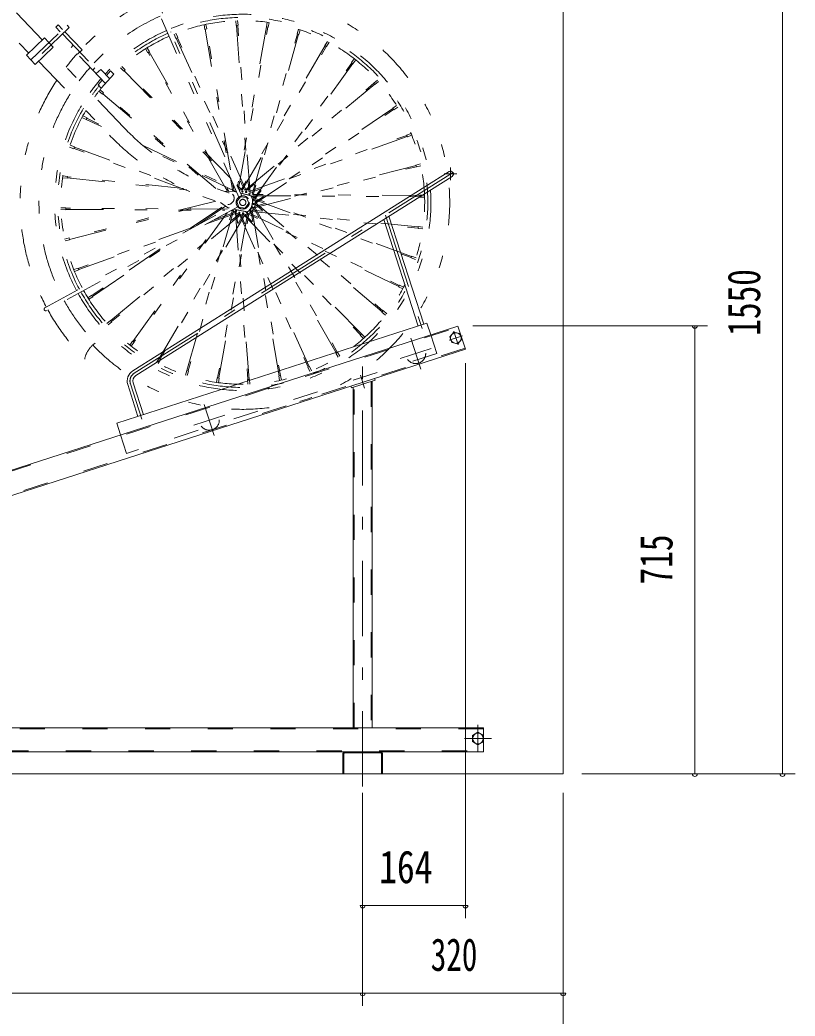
# Model space of a CAD drawing. Units: millimetres, scale not verified. Extents: x -5940 to 5940, y -4200 to 4200.
# Drawn here: x -665 to 572, y -2699 to -1110 of the extents above; entities that cross this region are included whole.
import ezdxf
from ezdxf.enums import TextEntityAlignment as Align

# ---------------------------------------------------------------- set-up
doc = ezdxf.new("R2010")
doc.units = ezdxf.units.MM
doc.header["$LTSCALE"] = 10
for name, pattern in [('USER2', [10, 4, -6]), ('USER3', [24, 12, -5, 2, -5]), ('USER4', [25, 6, -5, 2, -5, 2, -5])]:
    doc.linetypes.add(name, pattern=pattern)
for name, color, linetype, lineweight in [('0-2_2-0BOLD', 7, 'Continuous', 18), ('0-3_2-1HIDDEN', 3, 'USER2', 18), ('0-4_2-2CENTER', 3, 'USER3', 18), ('0-6_2-5DIM', 3, 'Continuous', 18), ('0-7_2-6HATCH', 2, 'USER4', 18)]:
    doc.layers.add(name, color=color, linetype=linetype, lineweight=lineweight)
doc.styles.add('ＭＳ ゴシック', font='')
doc.styles.get('ＭＳ ゴシック').set_extended_font_data('MS Gothic')

msp = doc.modelspace()

# ---------------------------------------------------------------- linework, layer by layer
at = {"layer": '0-2_2-0BOLD'}
for p, q in [((202.11, -2312.81), (202.11, -612.81)), ((20.09, -1351.75), (-484.8, -1669.71)), ((-480, -1677.33), (24.89, -1359.37)), ((-29.06, -1598.14), (-83.97, -1427.92)), ((-76.11, -1422.97), (-20.5, -1595.37)), ((-1542.32, -2106.85), (34.19, -1598.3)), ((-15.26, -1593.68), (-9.25, -1612.34)), ((-476.37, -1742.43), (-492.75, -1691.62)), ((-484.19, -1688.86), (-467.8, -1739.66)), ((-135.94, -1697), (-136.92, -1693.97)), ((-132.89, -2239.31), (-132.89, -1696.03)), ((-102.89, -1686.32), (-102.89, -2239.31)), ((75.11, -2239.31), (-1527.89, -2239.31)), ((75.11, -2277.81), (75.11, -2239.31)), ((-1592.89, -2277.81), (75.11, -2277.81)), ((-149.39, -2312.81), (-149.39, -2280.41)), ((-147.79, -2280.41), (-147.79, -2312.81)), ((-88.99, -2279.41), (-146.79, -2279.41)), ((-87.99, -2312.81), (-87.99, -2280.41)), ((-86.39, -2280.41), (-86.39, -2312.81)), ((-1857.89, -2312.81), (202.11, -2312.81))]:
    msp.add_line(p, q, dxfattribs=at)
for points in [[(34.19, -1598.3), (46, -1634.94), (-1589.03, -2162.37), (-1595.17, -2143.34), (-1572.79, -2115), (-1544.24, -2105.79), (-1539.63, -2120.06), (-1563.84, -2127.87), (-1572.79, -2115)], [(-15.26, -1593.68), (-510.15, -1753.33), (-504.13, -1771.98)], [(-135.94, -1697), (-97.87, -1684.71), (-98.87, -1681.65)]]:
    msp.add_lwpolyline(points, dxfattribs=at)
for points in [[(37.42, -1609.96), (27.83, -1607.9), (21.24, -1615.18), (24.26, -1624.52), (33.85, -1626.58), (40.44, -1619.3)], [(57.38, -2251.27), (66.11, -2246.23), (74.83, -2251.27), (74.83, -2261.35), (66.11, -2266.39), (57.38, -2261.35)]]:
    msp.add_lwpolyline(points, close=True, dxfattribs=at)
for centre, radius in [((30.84, -1617.24), 8.5), ((66.11, -2256.31), 8.47)]:
    msp.add_circle(centre, radius, dxfattribs=at)
for centre, radius, start, end in [((22.49, -1355.56), 4.5, 302.20142, 122.20142), ((-474.67, -1685.79), 19, 122.20142, 197.87869), ((-474.67, -1685.79), 10, 122.20142, 197.87869), ((-146.79, -2280.41), 2.6, 90, 179.99614), ((-146.79, -2280.41), 1, 90, 179.98997), ((-88.99, -2280.41), 2.6, 0.00386, 90), ((-88.99, -2280.41), 1, 0.01003, 90)]:
    msp.add_arc(centre, radius, start, end, dxfattribs=at)
at = {"layer": '0-3_2-1HIDDEN'}
for p, q in [((-1541.83, -2108.37), (34.68, -1599.82)), ((-9.25, -1612.34), (0.24, -1641.75)), ((45.51, -1633.42), (-1588, -2160.36)), ((-131.29, -2239.31), (-131.29, -1695.51)), ((-104.49, -1686.84), (-104.49, -2239.31)), ((75.11, -2240.91), (-1527.89, -2240.91)), ((-1591.29, -2276.21), (75.11, -2276.21))]:
    msp.add_line(p, q, dxfattribs=at)
msp.add_lwpolyline([(0.24, -1641.75), (-494.65, -1801.39), (-504.13, -1771.98)], dxfattribs=at)
for centre in [(-33.28, -1642.05), (-362.58, -1748.28)]:
    msp.add_circle(centre, 16, dxfattribs=at)
at = {"layer": '0-4_2-2CENTER'}
for p, q in [((-482.4, -1673.52), (30.95, -1350.23)), ((22.4, -1345.3), (22.4, -1365.3)), ((32.4, -1355.3), (12.4, -1355.3)), ((-81.47, -1421.03), (-22.99, -1602.31)), ((-25.3, -1666.8), (-41.27, -1617.31)), ((20.13, -1620.69), (41.55, -1613.79)), ((27.39, -1606.53), (34.29, -1627.95)), ((-117.89, -2332.81), (-117.89, -1635.27)), ((-58.03, -1650.03), (-8.54, -1634.07)), ((-114.81, -1697.32), (-121.44, -1676.77)), ((-470.29, -1746.6), (-488.47, -1690.24)), ((-354.59, -1773.02), (-370.56, -1723.53)), ((-337.83, -1740.29), (-387.32, -1756.26)), ((66.11, -2277.88), (66.11, -2234.74)), ((87.67, -2256.31), (44.54, -2256.31))]:
    msp.add_line(p, q, dxfattribs=at)
msp.add_arc((-474.67, -1685.79), 14.5, 122.20184, 197.87869, dxfattribs=at)
at = {"layer": '0-6_2-5DIM'}
for p, q in [((552.11, -2312.81), (552.11, -762.81)), ((57.66, -1597.81), (432.11, -1597.81)), ((416.11, -1597.81), (408.11, -1597.81)), ((412.11, -1597.81), (412.11, -2312.81)), ((46.11, -2542.81), (46.11, -1657.18)), ((232.11, -2312.81), (572.11, -2312.81)), ((416.11, -2312.81), (408.11, -2312.81)), ((556.11, -2312.81), (548.11, -2312.81)), ((-117.89, -2342.81), (-117.89, -2682.81)), ((202.11, -2822.81), (202.11, -2342.81)), ((-113.89, -2522.81), (-121.89, -2522.81)), ((-117.89, -2522.81), (46.11, -2522.81)), ((50.11, -2522.81), (42.11, -2522.81)), ((-1707.89, -2662.81), (202.11, -2662.81)), ((-113.89, -2662.81), (-121.89, -2662.81)), ((206.11, -2662.81), (198.11, -2662.81))]:
    msp.add_line(p, q, dxfattribs=at)
for centre in [(412.11, -1597.81), (412.11, -2312.81), (552.11, -2312.81), (-117.89, -2522.81), (46.11, -2522.81), (-117.89, -2662.81), (202.11, -2662.81)]:
    msp.add_arc(centre, 4, 180, 0, dxfattribs=at)
at = {"layer": '0-7_2-6HATCH'}
for p, q in [((-628.9, -1141.95), (-724.65, -1041.91)), ((-315.53, -1392.51), (-465.69, -1045.87)), ((-461.1, -1043.88), (-310.94, -1390.53)), ((-319.78, -1118.38), (-320.33, -1110.91)), ((-647.27, -1173.37), (-589.48, -1118.05)), ((-369.65, -1124.72), (-370.92, -1117.22)), ((-369.16, -1124.62), (-332.29, -1341.25)), ((-328.94, -1348.96), (-367.2, -1124.2)), ((-319.28, -1118.36), (-299.68, -1383.28)), ((-271.05, -1120.76), (-317.51, -1375.36)), ((-297.57, -1384.59), (-317.28, -1118.3)), ((-316.08, -1378.67), (-269.07, -1121.04)), ((-270.18, -1113.21), (-271.55, -1120.69)), ((-596.86, -1132.04), (-524.84, -1207.28)), ((-415.29, -1138.85), (-306.27, -1381.09)), ((-303.84, -1381.6), (-413.44, -1138.11)), ((-294.23, -1387.59), (-222.04, -1131.95)), ((-220.14, -1132.57), (-292.7, -1389.54)), ((-665.97, -1146.61), (-650.57, -1162.69)), ((-499.12, -1281.15), (-616.88, -1158.12)), ((-464.22, -1155.44), (-460.45, -1162.06)), ((-177.55, -1150.7), (-312.43, -1381.15)), ((-309.96, -1380.89), (-175.78, -1151.64)), ((-171.56, -1145.41), (-175.34, -1151.87)), ((-634.94, -1175.41), (-521.95, -1293.45)), ((-333.75, -1383.54), (-460.03, -1161.79)), ((-458.33, -1160.73), (-331.49, -1383.47)), ((-545, -1186.22), (-548.61, -1189.68)), ((-526.69, -1198.11), (-519.99, -1190.65)), ((-501.96, -1183.83), (-496.65, -1189.28)), ((-498.51, -1190.95), (-326.14, -1368.01)), ((-328.38, -1362.84), (-497.02, -1189.61)), ((-290.59, -1393.5), (-135.32, -1177.97)), ((-133.74, -1179.2), (-289.82, -1395.86)), ((-100.25, -1210.43), (-94.39, -1205.58)), ((-536.87, -1220.99), (-531.16, -1225.83)), ((-305.48, -1381.22), (-99.92, -1210.81)), ((-98.58, -1212.29), (-303.08, -1381.83)), ((-532.7, -1227.8), (-357.86, -1376.29)), ((-352.17, -1378.5), (-531.47, -1226.23)), ((-289.27, -1402.78), (-68.5, -1252.58)), ((-69.56, -1250.88), (-289.19, -1400.31)), ((-69.83, -1250.45), (-63.64, -1246.24)), ((-559.13, -1268.81), (-565.87, -1265.55)), ((-534.85, -1279.97), (-558.89, -1268.37)), ((-557.95, -1266.6), (-538.81, -1275.84)), ((-298.99, -1383.67), (-47.53, -1293.84)), ((-46.78, -1295.69), (-296.94, -1385.06)), ((-47.72, -1293.37), (-40.55, -1290.81)), ((-578.57, -1315.17), (-585.71, -1312.52)), ((-393.54, -1383.23), (-578.42, -1314.69)), ((-577.8, -1312.79), (-414.39, -1373.37)), ((-468.95, -1309.56), (-320.39, -1381.28)), ((-319.67, -1383.85), (-462.57, -1314.87)), ((-291.12, -1409.48), (-32.29, -1343.84)), ((-32.71, -1341.88), (-290.2, -1407.18)), ((-25.55, -1339.54), (-32.81, -1341.39)), ((-596.67, -1361.51), (-589.23, -1362.26)), ((-589.16, -1361.76), (-398.47, -1381.03)), ((-404.01, -1378.46), (-588.87, -1359.78)), ((-325.14, -1383.25), (-328.76, -1361.97)), ((-325.42, -1369.68), (-323.12, -1383.18)), ((-318.56, -1372.93), (-310.76, -1380.94)), ((-313.21, -1381.29), (-316.32, -1378.09)), ((-352.34, -1398.64), (-586.06, -1457.92)), ((-321.2, -1383.11), (-337.7, -1383.68)), ((-291.27, -1391.06), (-297.17, -1417.4)), ((-26.7, -1389.78), (-293.71, -1388.2)), ((-292.26, -1390.2), (-26.63, -1391.78)), ((-39.94, -1487.07), (-290.31, -1394.25)), ((-289.63, -1396.63), (-40.56, -1488.97)), ((-26.61, -1392.28), (-19.12, -1392.33)), ((-624.89, -1569.05), (-319.34, -1403.54)), ((-316.95, -1407.93), (-622.51, -1573.45)), ((-599.23, -1409.43), (-591.75, -1409.47)), ((-334.05, -1411.51), (-591.73, -1409.97)), ((-591.66, -1411.97), (-337.7, -1413.48)), ((-585.65, -1459.88), (-348.66, -1399.77)), ((-398.22, -1669.19), (-325.8, -1412.72)), ((-324.12, -1414.17), (-396.31, -1669.81)), ((-392.4, -1442.05), (-338.62, -1405.46)), ((-336.9, -1406.71), (-382.63, -1437.82)), ((-344.96, -1400.87), (-333.45, -1409.2)), ((-324.64, -1413.56), (-327.31, -1413.55)), ((-294, -1413.91), (-249.2, -1677.14)), ((-29.2, -1439.99), (-293.5, -1413.29)), ((-160.03, -1641.03), (-291.48, -1410.19)), ((-290.46, -1407.93), (-158.33, -1639.96)), ((-86.89, -1575.53), (-289.36, -1403.57)), ((-289.18, -1401.1), (-85.65, -1573.95)), ((-519.78, -1589.47), (-315.27, -1419.93)), ((-312.87, -1420.53), (-518.44, -1590.95)), ((-484.62, -1622.55), (-338.36, -1419.53)), ((-334.31, -1417.34), (-483.04, -1623.79)), ((-442.58, -1650.12), (-308.39, -1420.86)), ((-305.93, -1420.61), (-440.81, -1651.06)), ((-319.37, -1418.09), (-367.31, -1435.21)), ((-355.8, -1428.98), (-321.42, -1416.69)), ((-301.6, -1419.39), (-349.29, -1680.72)), ((-347.3, -1680.99), (-299.37, -1418.31)), ((-320.78, -1417.17), (-301.08, -1683.46)), ((-299.08, -1683.4), (-318.68, -1418.48)), ((-314.51, -1420.15), (-204.92, -1663.65)), ((-203.06, -1662.9), (-312.09, -1420.66)), ((-307.6, -1420.82), (-121.34, -1612.14)), ((-119.85, -1610.81), (-305.14, -1420.47)), ((-60.4, -1535.16), (-300.87, -1419.07)), ((-298.69, -1417.91), (-59.46, -1533.39)), ((-251.16, -1677.56), (-295.73, -1415.68)), ((-295.15, -1415.13), (-29.48, -1441.97)), ((-386.63, -1439.99), (-571.58, -1506.06)), ((-570.83, -1507.92), (-398.15, -1446.23)), ((-29.13, -1439.5), (-21.68, -1440.25)), ((-592.8, -1462.21), (-585.55, -1460.37)), ((-441.06, -1475.16), (-549.85, -1549.18)), ((-548.8, -1550.88), (-423.63, -1465.72)), ((-33.69, -1492.05), (-40.71, -1489.45)), ((-577.81, -1510.94), (-570.64, -1508.38)), ((-548.53, -1551.3), (-554.72, -1555.52)), ((-85.35, -1573.56), (-79.54, -1578.48)), ((-518.1, -1591.32), (-523.96, -1596.18)), ((-119.47, -1610.47), (-114.25, -1615.84)), ((-440.37, -1651.3), (-444.21, -1657.86)), ((-154.14, -1646.31), (-157.9, -1639.7)), ((-199.53, -1669.54), (-202.6, -1662.72)), ((-351.12, -1688.01), (-349.78, -1680.65)), ((-298.03, -1690.85), (-298.58, -1683.38)), ((-248.71, -1677.04), (-247.43, -1684.54))]:
    msp.add_line(p, q, dxfattribs=at)
for points in [[(-317.34, -1110.69), (-316.78, -1118.28), (-319.78, -1118.38)], [(-589.48, -1118.05), (-586.02, -1121.67), (-643.81, -1176.99)], [(-596.7, -1124.97), (-603.62, -1117.75), (-607.23, -1121.2), (-600.31, -1128.43)], [(-572.81, -1164.39), (-565.58, -1157.48), (-593.24, -1128.58)], [(-367.96, -1116.72), (-366.71, -1124.1), (-369.65, -1124.72)], [(-271.55, -1120.69), (-268.57, -1121.11), (-267.23, -1113.74)], [(-220.48, -1124.59), (-222.52, -1131.79), (-219.66, -1132.73), (-217.59, -1125.4)], [(-418.83, -1132.21), (-415.76, -1139.04), (-412.97, -1137.92), (-416.09, -1130.98)], [(-175.34, -1151.87), (-177.99, -1150.46), (-174.14, -1143.89)], [(-528.19, -1211.01), (-583.18, -1153.56), (-579.57, -1150.1)], [(-460.45, -1162.06), (-457.9, -1160.46), (-461.61, -1153.96)], [(-131.33, -1171.58), (-135.71, -1177.66), (-133.35, -1179.51), (-128.9, -1173.34)], [(-521.49, -1203.55), (-535.8, -1188.59), (-543.27, -1195.26)], [(-519.99, -1190.65), (-514.79, -1196.08), (-534.89, -1218.47), (-540.09, -1213.04), (-533.39, -1205.58)], [(-496.65, -1189.28), (-498.88, -1191.28), (-504.11, -1185.92)], [(-92.48, -1207.88), (-98.24, -1212.66), (-100.25, -1210.43)], [(-531.16, -1225.83), (-533.01, -1228.2), (-538.81, -1223.27)], [(-61.95, -1248.72), (-68.24, -1253), (-69.83, -1250.45)], [(-564.57, -1262.85), (-557.72, -1266.16), (-559.13, -1268.81)], [(-39.54, -1293.64), (-46.59, -1296.16), (-47.72, -1293.37)], [(-584.66, -1309.71), (-577.64, -1312.31), (-578.57, -1315.17)], [(-32.81, -1341.39), (-32.19, -1344.33), (-24.82, -1342.45)], [(-589.23, -1362.26), (-588.8, -1359.29), (-596.37, -1358.52)], [(-19.1, -1389.33), (-26.72, -1389.28), (-26.61, -1392.28)], [(-591.75, -1409.47), (-591.64, -1412.47), (-599.25, -1412.43)], [(-21.98, -1443.23), (-29.55, -1442.47), (-29.13, -1439.5)], [(-585.55, -1460.37), (-586.16, -1457.43), (-593.54, -1459.3)], [(-40.71, -1489.45), (-39.78, -1486.59), (-32.65, -1489.23)], [(-570.64, -1508.38), (-571.76, -1505.6), (-578.82, -1508.12)], [(-52.49, -1536.21), (-59.23, -1532.95), (-60.64, -1535.6), (-53.79, -1538.91)], [(-556.41, -1553.04), (-550.12, -1548.76), (-548.53, -1551.3)], [(-81.49, -1580.77), (-87.19, -1575.93), (-85.35, -1573.56)], [(-525.88, -1593.87), (-520.11, -1589.09), (-518.1, -1591.32)], [(-116.4, -1617.93), (-121.71, -1612.48), (-119.47, -1610.47)], [(-487.02, -1630.17), (-482.65, -1624.1), (-485.01, -1622.24), (-489.46, -1628.42)], [(-446.8, -1656.35), (-443.02, -1649.89), (-440.37, -1651.3)], [(-157.9, -1639.7), (-160.45, -1641.29), (-156.75, -1647.8)], [(-397.87, -1677.17), (-395.84, -1669.97), (-398.69, -1669.03), (-400.76, -1676.36)], [(-202.6, -1662.72), (-205.39, -1663.84), (-202.26, -1670.78)], [(-349.78, -1680.65), (-346.81, -1681.06), (-348.17, -1688.55)], [(-298.58, -1683.38), (-301.58, -1683.48), (-301.02, -1691.07)], [(-250.39, -1685.04), (-251.65, -1677.66), (-248.71, -1677.04)]]:
    msp.add_lwpolyline(points, dxfattribs=at)
for points in [[(-625.29, -1138.49), (-611.46, -1152.94), (-640.36, -1180.6), (-654.18, -1166.15)], [(-312.85, -1391.77), (-303.13, -1393.15), (-299.46, -1402.25), (-305.51, -1409.98), (-315.23, -1408.61), (-318.89, -1399.5)]]:
    msp.add_lwpolyline(points, close=True, dxfattribs=at)
for centre, radius in [((-309.77, -1383.39), 1), ((-309.18, -1400.88), 10.5), ((-309.18, -1400.88), 5), ((-303.76, -1384.24), 1), ((-298.39, -1387.1), 1), ((-294.33, -1391.62), 1), ((-292.06, -1397.26), 1), ((-319.96, -1414.66), 1), ((-297.48, -1413.9), 1), ((-293.73, -1409.11), 1), ((-291.85, -1403.33), 1), ((-314.6, -1417.52), 1), ((-308.58, -1418.37), 1), ((-302.64, -1417.11), 1)]:
    msp.add_circle(centre, radius, dxfattribs=at)
for centre, radius, start, end in [((-309.18, -1400.88), 355.2, 113.82552, 136.47775), ((-309.18, -1400.88), 330.2, 223.54694, 110.26079), ((-309.18, -1400.88), 300.2, 208.92093, 112.94519), ((-309.18, -1400.88), 295.2, 208.92896, 112.93706), ((-309.18, -1400.88), 290.2, 208.93727, 112.92865), ((-309.18, -1400.88), 325.2, 113.86281, 137.6125), ((-309.18, -1400.88), 300.2, 113.89951, 136.9787), ((-309.18, -1400.88), 295.2, 113.90752, 135.09085), ((-309.18, -1400.88), 290.2, 113.91583, 135.11397), ((-309.18, -1400.88), 355.2, 138.09395, 142.56041), ((-309.18, -1400.88), 325.2, 138.49594, 143.38097), ((-309.18, -1400.88), 355.2, 146.66757, 208.04041), ((-309.18, -1400.88), 300.2, 138.89249, 144.19194), ((-309.18, -1400.88), 295.2, 140.93228, 144.37083), ((-309.18, -1400.88), 290.2, 141.05672, 144.55603), ((-309.18, -1400.88), 325.2, 147.88329, 208.00328), ((-309.18, -1400.88), 300.2, 149.08832, 207.96661), ((-309.18, -1400.88), 295.2, 149.35468, 207.95847), ((-309.18, -1400.88), 290.2, 149.63058, 207.95006), ((-210.16, -1004.56), 400, 223.74675, 253.23943), ((-232.99, -1016.86), 400, 223.74675, 255.54022), ((-309.18, -1400.88), 20, 215.62358, 106.24063), ((-333, -1394.19), 10, 270.73468, 41.48892), ((-210.16, -1004.56), 395, 253.43413, 253.98819), ((-210.16, -1004.56), 395, 254.92101, 257.43779), ((-313.5, -1399.91), 20, 306.41528, 29.3551), ((-232.99, -1016.86), 405, 255.63702, 256.00072), ((-232.99, -1016.86), 405, 257.05963, 260.24234), ((-623.7, -1571.25), 2.5, 118.44678, 298.44676), ((-309.18, -1400.88), 355.2, 208.84695, 224.75481), ((-309.18, -1400.88), 325.2, 208.88423, 223.63745), ((-522.12, -1658.43), 40, 124.08313, 169.25192)]:
    msp.add_arc(centre, radius, start, end, dxfattribs=at)

# ---------------------------------------------------------------- texts
at = {"layer": '0-6_2-5DIM', "color": 7, "style": 'ＭＳ ゴシック', "width": 0.75}
for s, p in [('1550', (532.11, -1613.61)), ('715', (392.11, -2010.53))]:
    msp.add_text(s, height=52.1, rotation=90, dxfattribs=at).set_placement(p, align=Align.BOTTOM_LEFT)
at = {"layer": '0-6_2-5DIM', "color": 7, "style": 'ＭＳ ゴシック'}
for s, width, p in [('164', 0.8, (-91.52, -2502.81)), ('320', 0.7, (-9.25, -2642.81))]:
    msp.add_text(s, height=52.1, dxfattribs=dict(at, width=width)).set_placement(p, align=Align.BOTTOM_LEFT)

doc.saveas('drawing.dxf')
